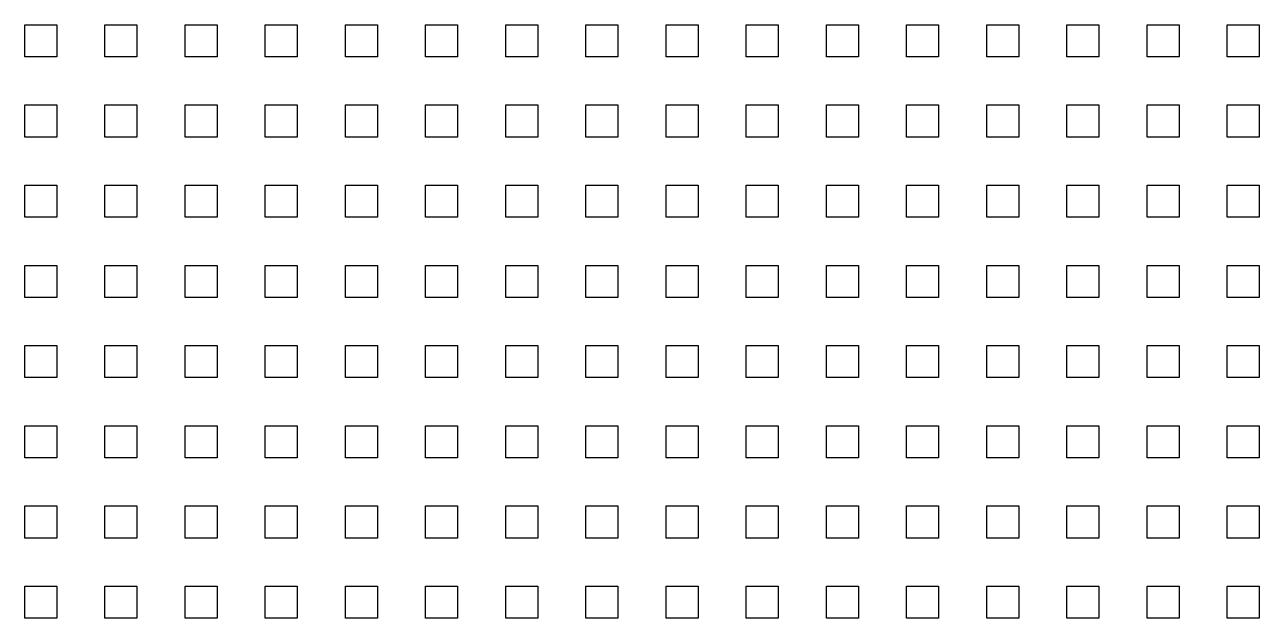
# Model space of a CAD drawing. Extents: x 0 to 780, y -350 to 670.
# Drawn here: x 540 to 547.7, y 426.5 to 430.2 of the extents above; entities that cross this region are included whole.
import ezdxf

# ---------------------------------------------------------------- set-up
doc = ezdxf.new("R2010")
doc.units = 0
for name, color, linetype in [('layer000', 1, 'CONTINUOUS'), ('layer001', 2, 'CONTINUOUS'), ('layer002', 3, 'CONTINUOUS'), ('layer003', 4, 'CONTINUOUS'), ('layer004', 5, 'CONTINUOUS'), ('layer005', 6, 'CONTINUOUS'), ('layer006', 7, 'CONTINUOUS'), ('layer007', 8, 'CONTINUOUS'), ('layer008', 9, 'CONTINUOUS'), ('layer009', 10, 'CONTINUOUS'), ('layer010', 11, 'CONTINUOUS'), ('layer011', 12, 'CONTINUOUS'), ('layer012', 13, 'CONTINUOUS'), ('layer013', 14, 'CONTINUOUS'), ('layer014', 15, 'CONTINUOUS'), ('layer015', 16, 'CONTINUOUS'), ('layer016', 17, 'CONTINUOUS'), ('layer017', 18, 'CONTINUOUS'), ('layer018', 19, 'CONTINUOUS'), ('layer019', 20, 'CONTINUOUS'), ('layer020', 21, 'CONTINUOUS'), ('layer021', 22, 'CONTINUOUS'), ('layer022', 23, 'CONTINUOUS'), ('layer023', 24, 'CONTINUOUS'), ('layer024', 25, 'CONTINUOUS'), ('layer025', 26, 'CONTINUOUS'), ('layer026', 27, 'CONTINUOUS'), ('layer027', 28, 'CONTINUOUS'), ('layer028', 29, 'CONTINUOUS'), ('layer029', 30, 'CONTINUOUS'), ('layer030', 31, 'CONTINUOUS'), ('layer031', 32, 'CONTINUOUS'), ('layer032', 33, 'CONTINUOUS'), ('layer033', 34, 'CONTINUOUS'), ('layer034', 35, 'CONTINUOUS'), ('layer035', 36, 'CONTINUOUS'), ('layer036', 37, 'CONTINUOUS'), ('layer037', 38, 'CONTINUOUS'), ('layer038', 39, 'CONTINUOUS'), ('layer039', 40, 'CONTINUOUS'), ('layer040', 41, 'CONTINUOUS'), ('layer041', 42, 'CONTINUOUS'), ('layer042', 43, 'CONTINUOUS'), ('layer043', 44, 'CONTINUOUS'), ('layer044', 45, 'CONTINUOUS'), ('layer045', 46, 'CONTINUOUS'), ('layer046', 47, 'CONTINUOUS'), ('layer047', 48, 'CONTINUOUS'), ('layer048', 49, 'CONTINUOUS'), ('layer049', 50, 'CONTINUOUS'), ('layer050', 51, 'CONTINUOUS'), ('layer051', 52, 'CONTINUOUS'), ('layer052', 53, 'CONTINUOUS'), ('layer053', 54, 'CONTINUOUS'), ('layer054', 55, 'CONTINUOUS'), ('layer055', 56, 'CONTINUOUS'), ('layer056', 57, 'CONTINUOUS'), ('layer057', 58, 'CONTINUOUS'), ('layer058', 59, 'CONTINUOUS'), ('layer059', 60, 'CONTINUOUS'), ('layer060', 61, 'CONTINUOUS'), ('layer061', 62, 'CONTINUOUS'), ('layer062', 63, 'CONTINUOUS'), ('layer063', 64, 'CONTINUOUS'), ('layer064', 65, 'CONTINUOUS'), ('layer065', 66, 'CONTINUOUS'), ('layer066', 67, 'CONTINUOUS'), ('layer067', 68, 'CONTINUOUS'), ('layer068', 69, 'CONTINUOUS'), ('layer069', 70, 'CONTINUOUS'), ('layer070', 71, 'CONTINUOUS'), ('layer071', 72, 'CONTINUOUS'), ('layer072', 73, 'CONTINUOUS'), ('layer073', 74, 'CONTINUOUS'), ('layer074', 75, 'CONTINUOUS'), ('layer075', 76, 'CONTINUOUS'), ('layer076', 77, 'CONTINUOUS'), ('layer077', 78, 'CONTINUOUS'), ('layer078', 79, 'CONTINUOUS'), ('layer079', 80, 'CONTINUOUS'), ('layer080', 81, 'CONTINUOUS'), ('layer081', 82, 'CONTINUOUS'), ('layer082', 83, 'CONTINUOUS'), ('layer083', 84, 'CONTINUOUS'), ('layer084', 85, 'CONTINUOUS'), ('layer085', 86, 'CONTINUOUS'), ('layer086', 87, 'CONTINUOUS'), ('layer087', 88, 'CONTINUOUS'), ('layer088', 89, 'CONTINUOUS'), ('layer089', 90, 'CONTINUOUS'), ('layer090', 91, 'CONTINUOUS'), ('layer091', 92, 'CONTINUOUS'), ('layer092', 93, 'CONTINUOUS'), ('layer093', 94, 'CONTINUOUS'), ('layer094', 95, 'CONTINUOUS'), ('layer095', 96, 'CONTINUOUS'), ('layer096', 97, 'CONTINUOUS'), ('layer097', 98, 'CONTINUOUS'), ('layer098', 99, 'CONTINUOUS'), ('layer099', 100, 'CONTINUOUS'), ('layer100', 101, 'CONTINUOUS'), ('layer101', 102, 'CONTINUOUS'), ('layer102', 103, 'CONTINUOUS'), ('layer103', 104, 'CONTINUOUS'), ('layer104', 105, 'CONTINUOUS'), ('layer105', 106, 'CONTINUOUS'), ('layer106', 107, 'CONTINUOUS'), ('layer107', 108, 'CONTINUOUS'), ('layer108', 109, 'CONTINUOUS'), ('layer109', 110, 'CONTINUOUS'), ('layer110', 111, 'CONTINUOUS'), ('layer111', 112, 'CONTINUOUS'), ('layer112', 113, 'CONTINUOUS'), ('layer113', 114, 'CONTINUOUS'), ('layer114', 115, 'CONTINUOUS'), ('layer115', 116, 'CONTINUOUS'), ('layer116', 117, 'CONTINUOUS'), ('layer117', 118, 'CONTINUOUS'), ('layer118', 119, 'CONTINUOUS'), ('layer119', 120, 'CONTINUOUS'), ('layer120', 121, 'CONTINUOUS'), ('layer121', 122, 'CONTINUOUS'), ('layer122', 123, 'CONTINUOUS'), ('layer123', 124, 'CONTINUOUS'), ('layer124', 125, 'CONTINUOUS'), ('layer125', 126, 'CONTINUOUS'), ('layer126', 127, 'CONTINUOUS'), ('layer127', 128, 'CONTINUOUS')]:
    doc.layers.add(name, color=color, linetype=linetype)

# ---------------------------------------------------------------- blocks, each defined once
blk = doc.blocks.new('gs_matrix_1um')
at = {"layer": 'layer000'}
blk.add_lwpolyline([(540, 430), (540, 430.2), (540.2, 430.2), (540.2, 430)], close=True, dxfattribs=at)
at = {"layer": 'layer001'}
blk.add_lwpolyline([(540.5, 430), (540.5, 430.2), (540.7, 430.2), (540.7, 430)], close=True, dxfattribs=at)
at = {"layer": 'layer002'}
blk.add_lwpolyline([(541, 430), (541, 430.2), (541.2, 430.2), (541.2, 430)], close=True, dxfattribs=at)
at = {"layer": 'layer003'}
blk.add_lwpolyline([(541.5, 430), (541.5, 430.2), (541.7, 430.2), (541.7, 430)], close=True, dxfattribs=at)
at = {"layer": 'layer004'}
blk.add_lwpolyline([(542, 430), (542, 430.2), (542.2, 430.2), (542.2, 430)], close=True, dxfattribs=at)
at = {"layer": 'layer005'}
blk.add_lwpolyline([(542.5, 430), (542.5, 430.2), (542.7, 430.2), (542.7, 430)], close=True, dxfattribs=at)
at = {"layer": 'layer006'}
blk.add_lwpolyline([(543, 430), (543, 430.2), (543.2, 430.2), (543.2, 430)], close=True, dxfattribs=at)
at = {"layer": 'layer007'}
blk.add_lwpolyline([(543.5, 430), (543.5, 430.2), (543.7, 430.2), (543.7, 430)], close=True, dxfattribs=at)
at = {"layer": 'layer008'}
blk.add_lwpolyline([(544, 430), (544, 430.2), (544.2, 430.2), (544.2, 430)], close=True, dxfattribs=at)
at = {"layer": 'layer009'}
blk.add_lwpolyline([(544.5, 430), (544.5, 430.2), (544.7, 430.2), (544.7, 430)], close=True, dxfattribs=at)
at = {"layer": 'layer010'}
blk.add_lwpolyline([(545, 430), (545, 430.2), (545.2, 430.2), (545.2, 430)], close=True, dxfattribs=at)
at = {"layer": 'layer011'}
blk.add_lwpolyline([(545.5, 430), (545.5, 430.2), (545.7, 430.2), (545.7, 430)], close=True, dxfattribs=at)
at = {"layer": 'layer012'}
blk.add_lwpolyline([(546, 430), (546, 430.2), (546.2, 430.2), (546.2, 430)], close=True, dxfattribs=at)
at = {"layer": 'layer013'}
blk.add_lwpolyline([(546.5, 430), (546.5, 430.2), (546.7, 430.2), (546.7, 430)], close=True, dxfattribs=at)
at = {"layer": 'layer014'}
blk.add_lwpolyline([(547, 430), (547, 430.2), (547.2, 430.2), (547.2, 430)], close=True, dxfattribs=at)
at = {"layer": 'layer015'}
blk.add_lwpolyline([(547.5, 430), (547.5, 430.2), (547.7, 430.2), (547.7, 430)], close=True, dxfattribs=at)
at = {"layer": 'layer016'}
blk.add_lwpolyline([(540, 429.5), (540, 429.7), (540.2, 429.7), (540.2, 429.5)], close=True, dxfattribs=at)
at = {"layer": 'layer017'}
blk.add_lwpolyline([(540.5, 429.5), (540.5, 429.7), (540.7, 429.7), (540.7, 429.5)], close=True, dxfattribs=at)
at = {"layer": 'layer018'}
blk.add_lwpolyline([(541, 429.5), (541, 429.7), (541.2, 429.7), (541.2, 429.5)], close=True, dxfattribs=at)
at = {"layer": 'layer019'}
blk.add_lwpolyline([(541.5, 429.5), (541.5, 429.7), (541.7, 429.7), (541.7, 429.5)], close=True, dxfattribs=at)
at = {"layer": 'layer020'}
blk.add_lwpolyline([(542, 429.5), (542, 429.7), (542.2, 429.7), (542.2, 429.5)], close=True, dxfattribs=at)
at = {"layer": 'layer021'}
blk.add_lwpolyline([(542.5, 429.5), (542.5, 429.7), (542.7, 429.7), (542.7, 429.5)], close=True, dxfattribs=at)
at = {"layer": 'layer022'}
blk.add_lwpolyline([(543, 429.5), (543, 429.7), (543.2, 429.7), (543.2, 429.5)], close=True, dxfattribs=at)
at = {"layer": 'layer023'}
blk.add_lwpolyline([(543.5, 429.5), (543.5, 429.7), (543.7, 429.7), (543.7, 429.5)], close=True, dxfattribs=at)
at = {"layer": 'layer024'}
blk.add_lwpolyline([(544, 429.5), (544, 429.7), (544.2, 429.7), (544.2, 429.5)], close=True, dxfattribs=at)
at = {"layer": 'layer025'}
blk.add_lwpolyline([(544.5, 429.5), (544.5, 429.7), (544.7, 429.7), (544.7, 429.5)], close=True, dxfattribs=at)
at = {"layer": 'layer026'}
blk.add_lwpolyline([(545, 429.5), (545, 429.7), (545.2, 429.7), (545.2, 429.5)], close=True, dxfattribs=at)
at = {"layer": 'layer027'}
blk.add_lwpolyline([(545.5, 429.5), (545.5, 429.7), (545.7, 429.7), (545.7, 429.5)], close=True, dxfattribs=at)
at = {"layer": 'layer028'}
blk.add_lwpolyline([(546, 429.5), (546, 429.7), (546.2, 429.7), (546.2, 429.5)], close=True, dxfattribs=at)
at = {"layer": 'layer029'}
blk.add_lwpolyline([(546.5, 429.5), (546.5, 429.7), (546.7, 429.7), (546.7, 429.5)], close=True, dxfattribs=at)
at = {"layer": 'layer030'}
blk.add_lwpolyline([(547, 429.5), (547, 429.7), (547.2, 429.7), (547.2, 429.5)], close=True, dxfattribs=at)
at = {"layer": 'layer031'}
blk.add_lwpolyline([(547.5, 429.5), (547.5, 429.7), (547.7, 429.7), (547.7, 429.5)], close=True, dxfattribs=at)
at = {"layer": 'layer032'}
blk.add_lwpolyline([(540, 429), (540, 429.2), (540.2, 429.2), (540.2, 429)], close=True, dxfattribs=at)
at = {"layer": 'layer033'}
blk.add_lwpolyline([(540.5, 429), (540.5, 429.2), (540.7, 429.2), (540.7, 429)], close=True, dxfattribs=at)
at = {"layer": 'layer034'}
blk.add_lwpolyline([(541, 429), (541, 429.2), (541.2, 429.2), (541.2, 429)], close=True, dxfattribs=at)
at = {"layer": 'layer035'}
blk.add_lwpolyline([(541.5, 429), (541.5, 429.2), (541.7, 429.2), (541.7, 429)], close=True, dxfattribs=at)
at = {"layer": 'layer036'}
blk.add_lwpolyline([(542, 429), (542, 429.2), (542.2, 429.2), (542.2, 429)], close=True, dxfattribs=at)
at = {"layer": 'layer037'}
blk.add_lwpolyline([(542.5, 429), (542.5, 429.2), (542.7, 429.2), (542.7, 429)], close=True, dxfattribs=at)
at = {"layer": 'layer038'}
blk.add_lwpolyline([(543, 429), (543, 429.2), (543.2, 429.2), (543.2, 429)], close=True, dxfattribs=at)
at = {"layer": 'layer039'}
blk.add_lwpolyline([(543.5, 429), (543.5, 429.2), (543.7, 429.2), (543.7, 429)], close=True, dxfattribs=at)
at = {"layer": 'layer040'}
blk.add_lwpolyline([(544, 429), (544, 429.2), (544.2, 429.2), (544.2, 429)], close=True, dxfattribs=at)
at = {"layer": 'layer041'}
blk.add_lwpolyline([(544.5, 429), (544.5, 429.2), (544.7, 429.2), (544.7, 429)], close=True, dxfattribs=at)
at = {"layer": 'layer042'}
blk.add_lwpolyline([(545, 429), (545, 429.2), (545.2, 429.2), (545.2, 429)], close=True, dxfattribs=at)
at = {"layer": 'layer043'}
blk.add_lwpolyline([(545.5, 429), (545.5, 429.2), (545.7, 429.2), (545.7, 429)], close=True, dxfattribs=at)
at = {"layer": 'layer044'}
blk.add_lwpolyline([(546, 429), (546, 429.2), (546.2, 429.2), (546.2, 429)], close=True, dxfattribs=at)
at = {"layer": 'layer045'}
blk.add_lwpolyline([(546.5, 429), (546.5, 429.2), (546.7, 429.2), (546.7, 429)], close=True, dxfattribs=at)
at = {"layer": 'layer046'}
blk.add_lwpolyline([(547, 429), (547, 429.2), (547.2, 429.2), (547.2, 429)], close=True, dxfattribs=at)
at = {"layer": 'layer047'}
blk.add_lwpolyline([(547.5, 429), (547.5, 429.2), (547.7, 429.2), (547.7, 429)], close=True, dxfattribs=at)
at = {"layer": 'layer048'}
blk.add_lwpolyline([(540, 428.5), (540, 428.7), (540.2, 428.7), (540.2, 428.5)], close=True, dxfattribs=at)
at = {"layer": 'layer049'}
blk.add_lwpolyline([(540.5, 428.5), (540.5, 428.7), (540.7, 428.7), (540.7, 428.5)], close=True, dxfattribs=at)
at = {"layer": 'layer050'}
blk.add_lwpolyline([(541, 428.5), (541, 428.7), (541.2, 428.7), (541.2, 428.5)], close=True, dxfattribs=at)
at = {"layer": 'layer051'}
blk.add_lwpolyline([(541.5, 428.5), (541.5, 428.7), (541.7, 428.7), (541.7, 428.5)], close=True, dxfattribs=at)
at = {"layer": 'layer052'}
blk.add_lwpolyline([(542, 428.5), (542, 428.7), (542.2, 428.7), (542.2, 428.5)], close=True, dxfattribs=at)
at = {"layer": 'layer053'}
blk.add_lwpolyline([(542.5, 428.5), (542.5, 428.7), (542.7, 428.7), (542.7, 428.5)], close=True, dxfattribs=at)
at = {"layer": 'layer054'}
blk.add_lwpolyline([(543, 428.5), (543, 428.7), (543.2, 428.7), (543.2, 428.5)], close=True, dxfattribs=at)
at = {"layer": 'layer055'}
blk.add_lwpolyline([(543.5, 428.5), (543.5, 428.7), (543.7, 428.7), (543.7, 428.5)], close=True, dxfattribs=at)
at = {"layer": 'layer056'}
blk.add_lwpolyline([(544, 428.5), (544, 428.7), (544.2, 428.7), (544.2, 428.5)], close=True, dxfattribs=at)
at = {"layer": 'layer057'}
blk.add_lwpolyline([(544.5, 428.5), (544.5, 428.7), (544.7, 428.7), (544.7, 428.5)], close=True, dxfattribs=at)
at = {"layer": 'layer058'}
blk.add_lwpolyline([(545, 428.5), (545, 428.7), (545.2, 428.7), (545.2, 428.5)], close=True, dxfattribs=at)
at = {"layer": 'layer059'}
blk.add_lwpolyline([(545.5, 428.5), (545.5, 428.7), (545.7, 428.7), (545.7, 428.5)], close=True, dxfattribs=at)
at = {"layer": 'layer060'}
blk.add_lwpolyline([(546, 428.5), (546, 428.7), (546.2, 428.7), (546.2, 428.5)], close=True, dxfattribs=at)
at = {"layer": 'layer061'}
blk.add_lwpolyline([(546.5, 428.5), (546.5, 428.7), (546.7, 428.7), (546.7, 428.5)], close=True, dxfattribs=at)
at = {"layer": 'layer062'}
blk.add_lwpolyline([(547, 428.5), (547, 428.7), (547.2, 428.7), (547.2, 428.5)], close=True, dxfattribs=at)
at = {"layer": 'layer063'}
blk.add_lwpolyline([(547.5, 428.5), (547.5, 428.7), (547.7, 428.7), (547.7, 428.5)], close=True, dxfattribs=at)
at = {"layer": 'layer064'}
blk.add_lwpolyline([(540, 428), (540, 428.2), (540.2, 428.2), (540.2, 428)], close=True, dxfattribs=at)
at = {"layer": 'layer065'}
blk.add_lwpolyline([(540.5, 428), (540.5, 428.2), (540.7, 428.2), (540.7, 428)], close=True, dxfattribs=at)
at = {"layer": 'layer066'}
blk.add_lwpolyline([(541, 428), (541, 428.2), (541.2, 428.2), (541.2, 428)], close=True, dxfattribs=at)
at = {"layer": 'layer067'}
blk.add_lwpolyline([(541.5, 428), (541.5, 428.2), (541.7, 428.2), (541.7, 428)], close=True, dxfattribs=at)
at = {"layer": 'layer068'}
blk.add_lwpolyline([(542, 428), (542, 428.2), (542.2, 428.2), (542.2, 428)], close=True, dxfattribs=at)
at = {"layer": 'layer069'}
blk.add_lwpolyline([(542.5, 428), (542.5, 428.2), (542.7, 428.2), (542.7, 428)], close=True, dxfattribs=at)
at = {"layer": 'layer070'}
blk.add_lwpolyline([(543, 428), (543, 428.2), (543.2, 428.2), (543.2, 428)], close=True, dxfattribs=at)
at = {"layer": 'layer071'}
blk.add_lwpolyline([(543.5, 428), (543.5, 428.2), (543.7, 428.2), (543.7, 428)], close=True, dxfattribs=at)
at = {"layer": 'layer072'}
blk.add_lwpolyline([(544, 428), (544, 428.2), (544.2, 428.2), (544.2, 428)], close=True, dxfattribs=at)
at = {"layer": 'layer073'}
blk.add_lwpolyline([(544.5, 428), (544.5, 428.2), (544.7, 428.2), (544.7, 428)], close=True, dxfattribs=at)
at = {"layer": 'layer074'}
blk.add_lwpolyline([(545, 428), (545, 428.2), (545.2, 428.2), (545.2, 428)], close=True, dxfattribs=at)
at = {"layer": 'layer075'}
blk.add_lwpolyline([(545.5, 428), (545.5, 428.2), (545.7, 428.2), (545.7, 428)], close=True, dxfattribs=at)
at = {"layer": 'layer076'}
blk.add_lwpolyline([(546, 428), (546, 428.2), (546.2, 428.2), (546.2, 428)], close=True, dxfattribs=at)
at = {"layer": 'layer077'}
blk.add_lwpolyline([(546.5, 428), (546.5, 428.2), (546.7, 428.2), (546.7, 428)], close=True, dxfattribs=at)
at = {"layer": 'layer078'}
blk.add_lwpolyline([(547, 428), (547, 428.2), (547.2, 428.2), (547.2, 428)], close=True, dxfattribs=at)
at = {"layer": 'layer079'}
blk.add_lwpolyline([(547.5, 428), (547.5, 428.2), (547.7, 428.2), (547.7, 428)], close=True, dxfattribs=at)
at = {"layer": 'layer080'}
blk.add_lwpolyline([(540, 427.5), (540, 427.7), (540.2, 427.7), (540.2, 427.5)], close=True, dxfattribs=at)
at = {"layer": 'layer081'}
blk.add_lwpolyline([(540.5, 427.5), (540.5, 427.7), (540.7, 427.7), (540.7, 427.5)], close=True, dxfattribs=at)
at = {"layer": 'layer082'}
blk.add_lwpolyline([(541, 427.5), (541, 427.7), (541.2, 427.7), (541.2, 427.5)], close=True, dxfattribs=at)
at = {"layer": 'layer083'}
blk.add_lwpolyline([(541.5, 427.5), (541.5, 427.7), (541.7, 427.7), (541.7, 427.5)], close=True, dxfattribs=at)
at = {"layer": 'layer084'}
blk.add_lwpolyline([(542, 427.5), (542, 427.7), (542.2, 427.7), (542.2, 427.5)], close=True, dxfattribs=at)
at = {"layer": 'layer085'}
blk.add_lwpolyline([(542.5, 427.5), (542.5, 427.7), (542.7, 427.7), (542.7, 427.5)], close=True, dxfattribs=at)
at = {"layer": 'layer086'}
blk.add_lwpolyline([(543, 427.5), (543, 427.7), (543.2, 427.7), (543.2, 427.5)], close=True, dxfattribs=at)
at = {"layer": 'layer087'}
blk.add_lwpolyline([(543.5, 427.5), (543.5, 427.7), (543.7, 427.7), (543.7, 427.5)], close=True, dxfattribs=at)
at = {"layer": 'layer088'}
blk.add_lwpolyline([(544, 427.5), (544, 427.7), (544.2, 427.7), (544.2, 427.5)], close=True, dxfattribs=at)
at = {"layer": 'layer089'}
blk.add_lwpolyline([(544.5, 427.5), (544.5, 427.7), (544.7, 427.7), (544.7, 427.5)], close=True, dxfattribs=at)
at = {"layer": 'layer090'}
blk.add_lwpolyline([(545, 427.5), (545, 427.7), (545.2, 427.7), (545.2, 427.5)], close=True, dxfattribs=at)
at = {"layer": 'layer091'}
blk.add_lwpolyline([(545.5, 427.5), (545.5, 427.7), (545.7, 427.7), (545.7, 427.5)], close=True, dxfattribs=at)
at = {"layer": 'layer092'}
blk.add_lwpolyline([(546, 427.5), (546, 427.7), (546.2, 427.7), (546.2, 427.5)], close=True, dxfattribs=at)
at = {"layer": 'layer093'}
blk.add_lwpolyline([(546.5, 427.5), (546.5, 427.7), (546.7, 427.7), (546.7, 427.5)], close=True, dxfattribs=at)
at = {"layer": 'layer094'}
blk.add_lwpolyline([(547, 427.5), (547, 427.7), (547.2, 427.7), (547.2, 427.5)], close=True, dxfattribs=at)
at = {"layer": 'layer095'}
blk.add_lwpolyline([(547.5, 427.5), (547.5, 427.7), (547.7, 427.7), (547.7, 427.5)], close=True, dxfattribs=at)
at = {"layer": 'layer096'}
blk.add_lwpolyline([(540, 427), (540, 427.2), (540.2, 427.2), (540.2, 427)], close=True, dxfattribs=at)
at = {"layer": 'layer097'}
blk.add_lwpolyline([(540.5, 427), (540.5, 427.2), (540.7, 427.2), (540.7, 427)], close=True, dxfattribs=at)
at = {"layer": 'layer098'}
blk.add_lwpolyline([(541, 427), (541, 427.2), (541.2, 427.2), (541.2, 427)], close=True, dxfattribs=at)
at = {"layer": 'layer099'}
blk.add_lwpolyline([(541.5, 427), (541.5, 427.2), (541.7, 427.2), (541.7, 427)], close=True, dxfattribs=at)
at = {"layer": 'layer100'}
blk.add_lwpolyline([(542, 427), (542, 427.2), (542.2, 427.2), (542.2, 427)], close=True, dxfattribs=at)
at = {"layer": 'layer101'}
blk.add_lwpolyline([(542.5, 427), (542.5, 427.2), (542.7, 427.2), (542.7, 427)], close=True, dxfattribs=at)
at = {"layer": 'layer102'}
blk.add_lwpolyline([(543, 427), (543, 427.2), (543.2, 427.2), (543.2, 427)], close=True, dxfattribs=at)
at = {"layer": 'layer103'}
blk.add_lwpolyline([(543.5, 427), (543.5, 427.2), (543.7, 427.2), (543.7, 427)], close=True, dxfattribs=at)
at = {"layer": 'layer104'}
blk.add_lwpolyline([(544, 427), (544, 427.2), (544.2, 427.2), (544.2, 427)], close=True, dxfattribs=at)
at = {"layer": 'layer105'}
blk.add_lwpolyline([(544.5, 427), (544.5, 427.2), (544.7, 427.2), (544.7, 427)], close=True, dxfattribs=at)
at = {"layer": 'layer106'}
blk.add_lwpolyline([(545, 427), (545, 427.2), (545.2, 427.2), (545.2, 427)], close=True, dxfattribs=at)
at = {"layer": 'layer107'}
blk.add_lwpolyline([(545.5, 427), (545.5, 427.2), (545.7, 427.2), (545.7, 427)], close=True, dxfattribs=at)
at = {"layer": 'layer108'}
blk.add_lwpolyline([(546, 427), (546, 427.2), (546.2, 427.2), (546.2, 427)], close=True, dxfattribs=at)
at = {"layer": 'layer109'}
blk.add_lwpolyline([(546.5, 427), (546.5, 427.2), (546.7, 427.2), (546.7, 427)], close=True, dxfattribs=at)
at = {"layer": 'layer110'}
blk.add_lwpolyline([(547, 427), (547, 427.2), (547.2, 427.2), (547.2, 427)], close=True, dxfattribs=at)
at = {"layer": 'layer111'}
blk.add_lwpolyline([(547.5, 427), (547.5, 427.2), (547.7, 427.2), (547.7, 427)], close=True, dxfattribs=at)
at = {"layer": 'layer112'}
blk.add_lwpolyline([(540, 426.5), (540, 426.7), (540.2, 426.7), (540.2, 426.5)], close=True, dxfattribs=at)
at = {"layer": 'layer113'}
blk.add_lwpolyline([(540.5, 426.5), (540.5, 426.7), (540.7, 426.7), (540.7, 426.5)], close=True, dxfattribs=at)
at = {"layer": 'layer114'}
blk.add_lwpolyline([(541, 426.5), (541, 426.7), (541.2, 426.7), (541.2, 426.5)], close=True, dxfattribs=at)
at = {"layer": 'layer115'}
blk.add_lwpolyline([(541.5, 426.5), (541.5, 426.7), (541.7, 426.7), (541.7, 426.5)], close=True, dxfattribs=at)
at = {"layer": 'layer116'}
blk.add_lwpolyline([(542, 426.5), (542, 426.7), (542.2, 426.7), (542.2, 426.5)], close=True, dxfattribs=at)
at = {"layer": 'layer117'}
blk.add_lwpolyline([(542.5, 426.5), (542.5, 426.7), (542.7, 426.7), (542.7, 426.5)], close=True, dxfattribs=at)
at = {"layer": 'layer118'}
blk.add_lwpolyline([(543, 426.5), (543, 426.7), (543.2, 426.7), (543.2, 426.5)], close=True, dxfattribs=at)
at = {"layer": 'layer119'}
blk.add_lwpolyline([(543.5, 426.5), (543.5, 426.7), (543.7, 426.7), (543.7, 426.5)], close=True, dxfattribs=at)
at = {"layer": 'layer120'}
blk.add_lwpolyline([(544, 426.5), (544, 426.7), (544.2, 426.7), (544.2, 426.5)], close=True, dxfattribs=at)
at = {"layer": 'layer121'}
blk.add_lwpolyline([(544.5, 426.5), (544.5, 426.7), (544.7, 426.7), (544.7, 426.5)], close=True, dxfattribs=at)
at = {"layer": 'layer122'}
blk.add_lwpolyline([(545, 426.5), (545, 426.7), (545.2, 426.7), (545.2, 426.5)], close=True, dxfattribs=at)
at = {"layer": 'layer123'}
blk.add_lwpolyline([(545.5, 426.5), (545.5, 426.7), (545.7, 426.7), (545.7, 426.5)], close=True, dxfattribs=at)
at = {"layer": 'layer124'}
blk.add_lwpolyline([(546, 426.5), (546, 426.7), (546.2, 426.7), (546.2, 426.5)], close=True, dxfattribs=at)
at = {"layer": 'layer125'}
blk.add_lwpolyline([(546.5, 426.5), (546.5, 426.7), (546.7, 426.7), (546.7, 426.5)], close=True, dxfattribs=at)
at = {"layer": 'layer126'}
blk.add_lwpolyline([(547, 426.5), (547, 426.7), (547.2, 426.7), (547.2, 426.5)], close=True, dxfattribs=at)
at = {"layer": 'layer127'}
blk.add_lwpolyline([(547.5, 426.5), (547.5, 426.7), (547.7, 426.7), (547.7, 426.5)], close=True, dxfattribs=at)

msp = doc.modelspace()

# ---------------------------------------------------------------- block references
msp.add_blockref('gs_matrix_1um', (0, 0))

doc.saveas('drawing.dxf')
